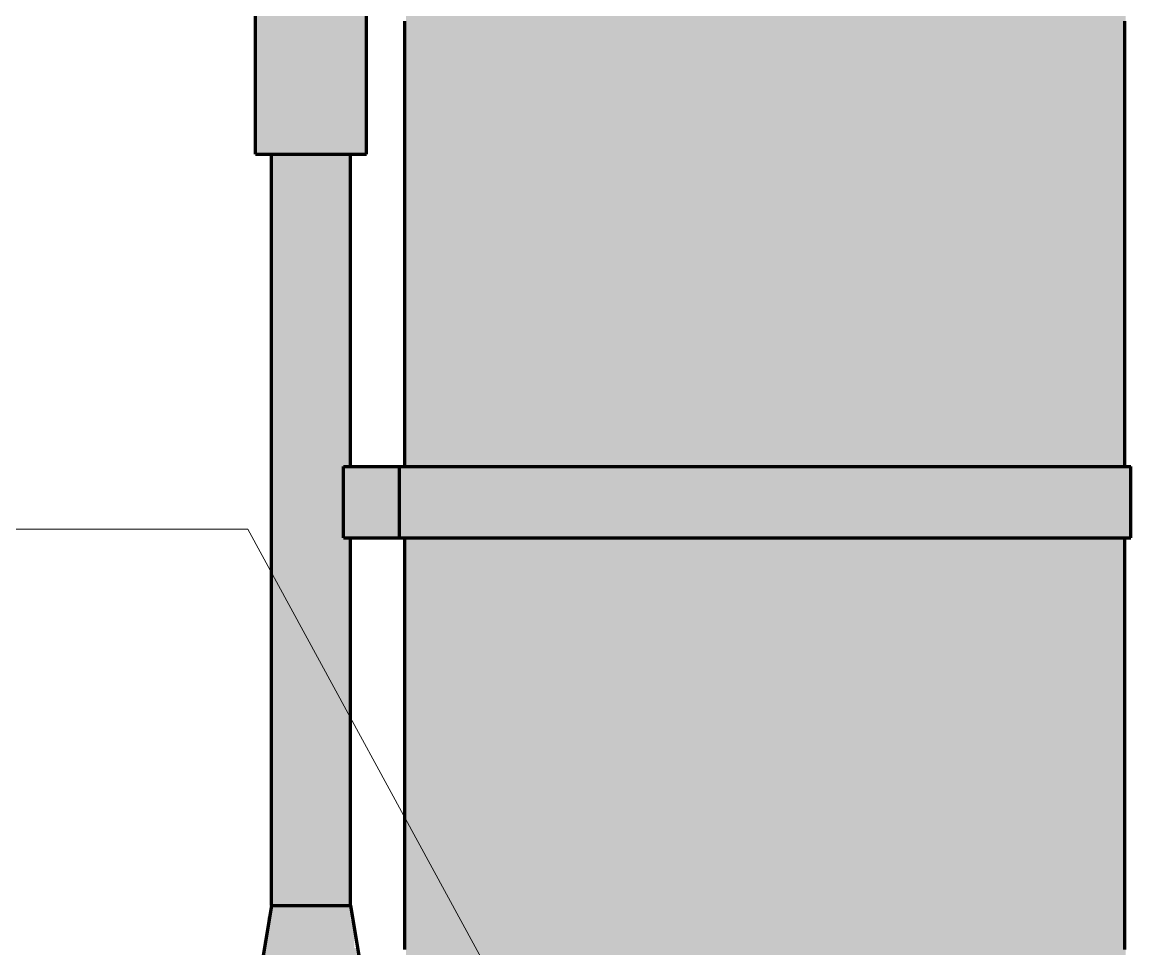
# Model space of a CAD drawing. Header units: millimetres. Extents: x 0 to 420, y 0 to 297.
# Drawn here: x 75.6 to 103.63, y 191.5 to 214.94 of the extents above; entities that cross this region are included whole.
import ezdxf

# ---------------------------------------------------------------- set-up
doc = ezdxf.new("R2010")
doc.units = ezdxf.units.MM
for name, color, linetype, lineweight in [('01-VISIBLE', 7, 'CONTINUOUS', 70), ('08-FINA', 5, 'CONTINUOUS', 18), ('13-GRAFICA', 30, 'CONTINUOUS', 18)]:
    doc.layers.add(name, color=color, linetype=linetype, lineweight=lineweight)

msp = doc.modelspace()

# ---------------------------------------------------------------- hatches: boundary and pattern name
at = {"layer": '13-GRAFICA', "true_color": 0xb21820}
h = msp.add_hatch(color=7, dxfattribs=at)
h.dxf.hatch_style = 1
h.paths.add_polyline_path([(103.499, 203.714), (103.399, 203.714), (103.399, 214.915), (85.299, 214.915), (85.299, 224.415), (85.399, 224.415), (85.399, 224.714), (85.499, 224.714), (85.499, 224.815), (103.299, 224.815), (103.399, 224.315), (103.499, 224.315)])
at = {"layer": '13-GRAFICA', "true_color": 0x202020}
h = msp.add_hatch(color=7, dxfattribs=at)
h.dxf.hatch_style = 1
h.paths.add_polyline_path([(81.499, 211.614), (81.499, 220.614), (84.299, 220.614), (84.299, 211.614)])
at = {"layer": '13-GRAFICA', "true_color": 0xffffff}
h = msp.add_hatch(color=7, dxfattribs=at)
h.dxf.hatch_style = 1
h.paths.add_polyline_path([(90.199, 203.714), (85.299, 203.714), (85.299, 214.915), (90.299, 214.915), (90.299, 203.714), (90.299, 201.915), (90.299, 191.514), (85.299, 191.514), (85.299, 201.915), (90.199, 201.915)])
h = msp.add_hatch(color=7, dxfattribs=at)
h.dxf.hatch_style = 1
h.paths.add_polyline_path([(92.199, 214.915), (92.199, 203.714), (90.299, 203.714), (90.299, 214.915)])
h = msp.add_hatch(color=7, dxfattribs=at)
h.dxf.hatch_style = 1
h.paths.add_polyline_path([(92.299, 214.915), (92.299, 203.714), (92.299, 201.915), (92.299, 191.514), (92.199, 191.514), (92.199, 201.915), (92.199, 203.714), (92.199, 214.915)])
h = msp.add_hatch(color=7, dxfattribs=at)
h.dxf.hatch_style = 1
h.paths.add_polyline_path([(94.299, 214.915), (94.299, 203.714), (92.299, 203.714), (92.299, 214.915)])
h = msp.add_hatch(color=7, dxfattribs=at)
h.dxf.hatch_style = 1
h.paths.add_polyline_path([(94.499, 214.915), (94.499, 203.714), (94.499, 201.915), (94.499, 191.514), (94.299, 191.514), (94.299, 201.915), (94.299, 203.714), (94.299, 214.915)])
h = msp.add_hatch(color=7, dxfattribs=at)
h.dxf.hatch_style = 1
h.paths.add_polyline_path([(96.499, 214.915), (96.499, 203.714), (94.499, 203.714), (94.499, 214.915)])
h = msp.add_hatch(color=7, dxfattribs=at)
h.dxf.hatch_style = 1
h.paths.add_polyline_path([(103.399, 214.915), (103.399, 203.714), (96.599, 203.714), (96.599, 201.915), (103.399, 201.915), (103.399, 191.514), (96.499, 191.514), (96.499, 201.915), (96.499, 203.714), (96.499, 214.915)])
at = {"layer": '13-GRAFICA', "true_color": 0x202020}
h = msp.add_hatch(color=7, dxfattribs=at)
h.dxf.hatch_style = 1
h.paths.add_polyline_path([(84.899, 186.814), (84.899, 186.614), (80.899, 186.614), (80.999, 187.514), (81.099, 187.514), (81.099, 188.114), (81.199, 188.114), (81.199, 188.714), (81.299, 188.714), (81.299, 189.314), (81.399, 189.314), (81.399, 189.915), (81.499, 189.915), (81.499, 190.514), (81.599, 190.514), (81.599, 191.114), (81.699, 191.114), (81.699, 191.714), (81.799, 191.714), (81.799, 192.314), (81.899, 192.314), (81.899, 211.614), (83.899, 211.614), (83.899, 203.714), (83.699, 203.714), (83.699, 201.915), (83.899, 201.915), (83.899, 192.214), (83.999, 192.214), (83.999, 191.514), (84.099, 191.514), (84.199, 190.214), (84.299, 190.214), (84.299, 189.614), (84.399, 189.614), (84.399, 189.014), (84.499, 189.014), (84.499, 188.415), (84.599, 188.415), (84.599, 187.814), (84.699, 187.814), (84.799, 186.814)])
h = msp.add_hatch(color=7, dxfattribs=at)
h.dxf.hatch_style = 1
h.paths.add_polyline_path([(90.199, 203.714), (90.199, 201.915), (83.699, 201.915), (83.699, 203.714)])
h = msp.add_hatch(color=7, dxfattribs=at)
h.dxf.hatch_style = 1
h.paths.add_polyline_path([(92.199, 203.714), (92.199, 201.915), (90.299, 201.915), (90.299, 203.714)])
h = msp.add_hatch(color=7, dxfattribs=at)
h.dxf.hatch_style = 1
h.paths.add_polyline_path([(94.299, 203.714), (94.299, 201.915), (92.299, 201.915), (92.299, 203.714)])
h = msp.add_hatch(color=7, dxfattribs=at)
h.dxf.hatch_style = 1
h.paths.add_polyline_path([(94.499, 203.714), (96.499, 203.714), (96.499, 201.915), (94.499, 201.915)])
h = msp.add_hatch(color=7, dxfattribs=at)
h.dxf.hatch_style = 1
h.paths.add_polyline_path([(103.599, 201.915), (96.599, 201.915), (96.599, 203.714), (103.599, 203.714)])
at = {"layer": '13-GRAFICA', "true_color": 0xffffff}
h = msp.add_hatch(color=7, dxfattribs=at)
h.dxf.hatch_style = 1
h.paths.add_polyline_path([(90.299, 191.514), (90.299, 201.915), (92.199, 201.915), (92.199, 191.514)])
h = msp.add_hatch(color=7, dxfattribs=at)
h.dxf.hatch_style = 1
h.paths.add_polyline_path([(92.299, 191.514), (92.299, 201.915), (94.299, 201.915), (94.299, 191.514)])
h = msp.add_hatch(color=7, dxfattribs=at)
h.dxf.hatch_style = 1
h.paths.add_polyline_path([(94.499, 191.514), (94.499, 201.915), (96.499, 201.915), (96.499, 191.514)])
at = {"layer": '13-GRAFICA', "true_color": 0xb21820}
h = msp.add_hatch(color=7, dxfattribs=at)
h.dxf.hatch_style = 1
h.paths.add_polyline_path([(103.399, 191.514), (103.399, 201.915), (103.499, 201.915), (103.499, 176.114), (103.399, 176.114), (103.399, 180.114), (101.799, 180.114), (101.799, 186.915), (101.799, 190.915), (101.799, 191.514)])
h = msp.add_hatch(color=7, dxfattribs=at)
h.dxf.hatch_style = 1
h.paths.add_polyline_path([(85.299, 191.214), (85.299, 191.514), (92.099, 191.514), (92.099, 191.214), (92.099, 186.614), (92.099, 180.114), (85.299, 180.114), (85.299, 185.714), (91.699, 185.714), (91.699, 191.214)])
h = msp.add_hatch(color=7, dxfattribs=at)
h.dxf.hatch_style = 1
h.paths.add_polyline_path([(96.699, 191.514), (96.699, 191.214), (92.099, 191.214), (92.099, 191.514)])
h = msp.add_hatch(color=7, dxfattribs=at)
h.dxf.hatch_style = 1
h.paths.add_polyline_path([(96.999, 191.514), (96.999, 190.915), (96.999, 186.915), (96.999, 180.114), (96.699, 180.114), (96.699, 186.614), (96.699, 191.214), (96.699, 191.514)])
h = msp.add_hatch(color=7, dxfattribs=at)
h.dxf.hatch_style = 1
h.paths.add_polyline_path([(101.799, 191.514), (101.799, 190.915), (96.999, 190.915), (96.999, 191.514)])

# ---------------------------------------------------------------- linework, layer by layer
at = {"layer": '01-VISIBLE'}
for p, q in [((81.499, 211.594), (81.499, 220.594)), ((84.299, 211.594), (84.299, 220.594)), ((85.269, 203.695), (85.269, 214.957)), ((103.479, 203.695), (103.479, 214.957)), ((81.899, 192.594), (81.899, 211.594)), ((83.899, 203.695), (83.899, 211.594)), ((83.724, 203.695), (85.138, 203.695)), ((83.724, 201.894), (83.724, 203.695)), ((85.138, 201.894), (85.138, 203.695)), ((103.629, 201.894), (103.629, 203.695)), ((83.724, 201.894), (85.138, 201.894)), ((83.899, 192.594), (83.899, 201.894)), ((85.269, 191.478), (85.269, 201.894)), ((103.479, 191.478), (103.479, 201.894)), ((81.899, 192.594), (80.899, 186.594)), ((83.899, 192.594), (84.899, 186.594))]:
    msp.add_line(p, q, dxfattribs=at)
for points in [[(81.499, 211.594), (81.549, 211.594), (81.599, 211.594), (81.649, 211.594), (81.699, 211.594), (81.749, 211.594), (81.799, 211.594), (81.849, 211.594), (81.899, 211.594), (81.949, 211.594), (81.999, 211.594), (82.049, 211.594), (82.099, 211.594), (82.149, 211.594), (82.199, 211.594), (82.249, 211.594), (82.299, 211.594), (82.349, 211.594), (82.399, 211.594), (82.449, 211.594), (82.499, 211.594), (82.549, 211.594), (82.599, 211.594), (82.649, 211.594), (82.699, 211.594), (82.749, 211.594), (82.799, 211.594), (82.849, 211.594), (82.899, 211.594), (82.949, 211.594), (82.999, 211.594), (83.049, 211.594), (83.099, 211.594), (83.149, 211.594), (83.199, 211.594), (83.249, 211.594), (83.299, 211.594), (83.349, 211.594), (83.399, 211.594), (83.449, 211.594), (83.499, 211.594), (83.549, 211.594), (83.599, 211.594), (83.649, 211.594), (83.699, 211.594), (83.749, 211.594), (83.799, 211.594), (83.849, 211.594), (83.899, 211.594), (83.949, 211.594), (83.999, 211.594), (84.049, 211.594), (84.099, 211.594), (84.149, 211.594), (84.199, 211.594), (84.249, 211.594), (84.299, 211.594)], [(85.138, 203.695), (85.189, 203.695), (85.239, 203.695), (85.289, 203.695), (85.339, 203.695), (85.389, 203.695), (85.439, 203.695), (85.489, 203.695), (85.539, 203.695), (85.589, 203.695), (85.64, 203.695), (85.69, 203.695), (85.74, 203.695), (85.79, 203.695), (85.84, 203.695), (85.89, 203.695), (85.94, 203.695), (85.99, 203.695), (86.04, 203.695), (86.091, 203.695), (86.141, 203.695), (86.191, 203.695), (86.241, 203.695), (86.291, 203.695), (86.341, 203.695), (86.391, 203.695), (86.441, 203.695), (86.491, 203.695), (86.542, 203.695), (86.592, 203.695), (86.642, 203.695), (86.692, 203.695), (86.742, 203.695), (86.792, 203.695), (86.842, 203.695), (86.892, 203.695), (86.942, 203.695), (86.993, 203.695), (87.043, 203.695), (87.093, 203.695), (87.143, 203.695), (87.193, 203.695), (87.243, 203.695), (87.293, 203.695), (87.343, 203.695), (87.393, 203.695), (87.444, 203.695), (87.494, 203.695), (87.544, 203.695), (87.594, 203.695), (87.644, 203.695), (87.694, 203.695), (87.744, 203.695), (87.794, 203.695), (87.844, 203.695), (87.895, 203.695), (87.945, 203.695), (87.995, 203.695), (88.045, 203.695), (88.095, 203.695), (88.145, 203.695), (88.195, 203.695), (88.245, 203.695), (88.295, 203.695), (88.345, 203.695), (88.396, 203.695), (88.446, 203.695), (88.496, 203.695), (88.546, 203.695), (88.596, 203.695), (88.646, 203.695), (88.696, 203.695), (88.746, 203.695), (88.796, 203.695), (88.847, 203.695), (88.897, 203.695), (88.947, 203.695), (88.997, 203.695), (89.047, 203.695), (89.097, 203.695), (89.147, 203.695), (89.197, 203.695), (89.247, 203.695), (89.298, 203.695), (89.348, 203.695), (89.398, 203.695), (89.448, 203.695), (89.498, 203.695), (89.548, 203.695), (89.598, 203.695), (89.648, 203.695), (89.698, 203.695), (89.749, 203.695), (89.799, 203.695), (89.849, 203.695), (89.899, 203.695), (89.949, 203.695), (89.999, 203.695), (90.049, 203.695), (90.099, 203.695), (90.149, 203.695), (90.2, 203.695), (90.25, 203.695), (90.3, 203.695), (90.35, 203.695), (90.4, 203.695), (90.45, 203.695), (90.5, 203.695), (90.55, 203.695), (90.6, 203.695), (90.651, 203.695), (90.701, 203.695), (90.751, 203.695), (90.801, 203.695), (90.851, 203.695), (90.901, 203.695), (90.951, 203.695), (91.001, 203.695), (91.051, 203.695), (91.102, 203.695), (91.152, 203.695), (91.202, 203.695), (91.252, 203.695), (91.302, 203.695), (91.352, 203.695), (91.402, 203.695), (91.452, 203.695), (91.502, 203.695), (91.553, 203.695), (91.603, 203.695), (91.653, 203.695), (91.703, 203.695), (91.753, 203.695), (91.803, 203.695), (91.853, 203.695), (91.903, 203.695), (91.953, 203.695), (92.004, 203.695), (92.054, 203.695), (92.104, 203.695), (92.154, 203.695), (92.204, 203.695), (92.254, 203.695), (92.304, 203.695), (92.354, 203.695), (92.404, 203.695), (92.455, 203.695), (92.505, 203.695), (92.555, 203.695), (92.605, 203.695), (92.655, 203.695), (92.705, 203.695), (92.755, 203.695), (92.805, 203.695), (92.855, 203.695), (92.905, 203.695), (92.956, 203.695), (93.006, 203.695), (93.056, 203.695), (93.106, 203.695), (93.156, 203.695), (93.206, 203.695), (93.256, 203.695), (93.306, 203.695), (93.356, 203.695), (93.407, 203.695), (93.457, 203.695), (93.507, 203.695), (93.557, 203.695), (93.607, 203.695), (93.657, 203.695), (93.707, 203.695), (93.757, 203.695), (93.807, 203.695), (93.858, 203.695), (93.908, 203.695), (93.958, 203.695), (94.008, 203.695), (94.058, 203.695), (94.108, 203.695), (94.158, 203.695), (94.208, 203.695), (94.258, 203.695), (94.309, 203.695), (94.359, 203.695), (94.409, 203.695), (94.459, 203.695), (94.509, 203.695), (94.559, 203.695), (94.609, 203.695), (94.659, 203.695), (94.709, 203.695), (94.76, 203.695), (94.81, 203.695), (94.86, 203.695), (94.91, 203.695), (94.96, 203.695), (95.01, 203.695), (95.06, 203.695), (95.11, 203.695), (95.16, 203.695), (95.211, 203.695), (95.261, 203.695), (95.311, 203.695), (95.361, 203.695), (95.411, 203.695), (95.461, 203.695), (95.511, 203.695), (95.561, 203.695), (95.611, 203.695), (95.662, 203.695), (95.712, 203.695), (95.762, 203.695), (95.812, 203.695), (95.862, 203.695), (95.912, 203.695), (95.962, 203.695), (96.012, 203.695), (96.062, 203.695), (96.113, 203.695), (96.163, 203.695), (96.213, 203.695), (96.263, 203.695), (96.313, 203.695), (96.363, 203.695), (96.413, 203.695), (96.463, 203.695), (96.513, 203.695), (96.564, 203.695), (96.614, 203.695), (96.664, 203.695), (96.714, 203.695), (96.764, 203.695), (96.814, 203.695), (96.864, 203.695), (96.914, 203.695), (96.964, 203.695), (97.015, 203.695), (97.065, 203.695), (97.115, 203.695), (97.165, 203.695), (97.215, 203.695), (97.265, 203.695), (97.315, 203.695), (97.365, 203.695), (97.415, 203.695), (97.465, 203.695), (97.516, 203.695), (97.566, 203.695), (97.616, 203.695), (97.666, 203.695), (97.716, 203.695), (97.766, 203.695), (97.816, 203.695), (97.866, 203.695), (97.916, 203.695), (97.967, 203.695), (98.017, 203.695), (98.067, 203.695), (98.117, 203.695), (98.167, 203.695), (98.217, 203.695), (98.267, 203.695), (98.317, 203.695), (98.367, 203.695), (98.418, 203.695), (98.468, 203.695), (98.518, 203.695), (98.568, 203.695), (98.618, 203.695), (98.668, 203.695), (98.718, 203.695), (98.768, 203.695), (98.818, 203.695), (98.869, 203.695), (98.919, 203.695), (98.969, 203.695), (99.019, 203.695), (99.069, 203.695), (99.119, 203.695), (99.169, 203.695), (99.219, 203.695), (99.269, 203.695), (99.32, 203.695), (99.37, 203.695), (99.42, 203.695), (99.47, 203.695), (99.52, 203.695), (99.57, 203.695), (99.62, 203.695), (99.67, 203.695), (99.72, 203.695), (99.771, 203.695), (99.821, 203.695), (99.871, 203.695), (99.921, 203.695), (99.971, 203.695), (100.021, 203.695), (100.071, 203.695), (100.121, 203.695), (100.171, 203.695), (100.222, 203.695), (100.272, 203.695), (100.322, 203.695), (100.372, 203.695), (100.422, 203.695), (100.472, 203.695), (100.522, 203.695), (100.572, 203.695), (100.622, 203.695), (100.673, 203.695), (100.723, 203.695), (100.773, 203.695), (100.823, 203.695), (100.873, 203.695), (100.923, 203.695), (100.973, 203.695), (101.023, 203.695), (101.073, 203.695), (101.124, 203.695), (101.174, 203.695), (101.224, 203.695), (101.274, 203.695), (101.324, 203.695), (101.374, 203.695), (101.424, 203.695), (101.474, 203.695), (101.524, 203.695), (101.574, 203.695), (101.625, 203.695), (101.675, 203.695), (101.725, 203.695), (101.775, 203.695), (101.825, 203.695), (101.875, 203.695), (101.925, 203.695), (101.975, 203.695), (102.025, 203.695), (102.076, 203.695), (102.126, 203.695), (102.176, 203.695), (102.226, 203.695), (102.276, 203.695), (102.326, 203.695), (102.376, 203.695), (102.426, 203.695), (102.476, 203.695), (102.527, 203.695), (102.577, 203.695), (102.627, 203.695), (102.677, 203.695), (102.727, 203.695), (102.777, 203.695), (102.827, 203.695), (102.877, 203.695), (102.927, 203.695), (102.978, 203.695), (103.028, 203.695), (103.078, 203.695), (103.128, 203.695), (103.178, 203.695), (103.228, 203.695), (103.278, 203.695), (103.328, 203.695), (103.378, 203.695), (103.429, 203.695), (103.479, 203.695), (103.529, 203.695), (103.579, 203.695), (103.629, 203.695)], [(85.138, 201.894), (85.189, 201.894), (85.239, 201.894), (85.289, 201.894), (85.339, 201.894), (85.389, 201.894), (85.439, 201.894), (85.489, 201.894), (85.539, 201.894), (85.589, 201.894), (85.64, 201.894), (85.69, 201.894), (85.74, 201.894), (85.79, 201.894), (85.84, 201.894), (85.89, 201.894), (85.94, 201.894), (85.99, 201.894), (86.04, 201.894), (86.091, 201.894), (86.141, 201.894), (86.191, 201.894), (86.241, 201.894), (86.291, 201.894), (86.341, 201.894), (86.391, 201.894), (86.441, 201.894), (86.491, 201.894), (86.542, 201.894), (86.592, 201.894), (86.642, 201.894), (86.692, 201.894), (86.742, 201.894), (86.792, 201.894), (86.842, 201.894), (86.892, 201.894), (86.942, 201.894), (86.993, 201.894), (87.043, 201.894), (87.093, 201.894), (87.143, 201.894), (87.193, 201.894), (87.243, 201.894), (87.293, 201.894), (87.343, 201.894), (87.393, 201.894), (87.444, 201.894), (87.494, 201.894), (87.544, 201.894), (87.594, 201.894), (87.644, 201.894), (87.694, 201.894), (87.744, 201.894), (87.794, 201.894), (87.844, 201.894), (87.895, 201.894), (87.945, 201.894), (87.995, 201.894), (88.045, 201.894), (88.095, 201.894), (88.145, 201.894), (88.195, 201.894), (88.245, 201.894), (88.295, 201.894), (88.345, 201.894), (88.396, 201.894), (88.446, 201.894), (88.496, 201.894), (88.546, 201.894), (88.596, 201.894), (88.646, 201.894), (88.696, 201.894), (88.746, 201.894), (88.796, 201.894), (88.847, 201.894), (88.897, 201.894), (88.947, 201.894), (88.997, 201.894), (89.047, 201.894), (89.097, 201.894), (89.147, 201.894), (89.197, 201.894), (89.247, 201.894), (89.298, 201.894), (89.348, 201.894), (89.398, 201.894), (89.448, 201.894), (89.498, 201.894), (89.548, 201.894), (89.598, 201.894), (89.648, 201.894), (89.698, 201.894), (89.749, 201.894), (89.799, 201.894), (89.849, 201.894), (89.899, 201.894), (89.949, 201.894), (89.999, 201.894), (90.049, 201.894), (90.099, 201.894), (90.149, 201.894), (90.2, 201.894), (90.25, 201.894), (90.3, 201.894), (90.35, 201.894), (90.4, 201.894), (90.45, 201.894), (90.5, 201.894), (90.55, 201.894), (90.6, 201.894), (90.651, 201.894), (90.701, 201.894), (90.751, 201.894), (90.801, 201.894), (90.851, 201.894), (90.901, 201.894), (90.951, 201.894), (91.001, 201.894), (91.051, 201.894), (91.102, 201.894), (91.152, 201.894), (91.202, 201.894), (91.252, 201.894), (91.302, 201.894), (91.352, 201.894), (91.402, 201.894), (91.452, 201.894), (91.502, 201.894), (91.553, 201.894), (91.603, 201.894), (91.653, 201.894), (91.703, 201.894), (91.753, 201.894), (91.803, 201.894), (91.853, 201.894), (91.903, 201.894), (91.953, 201.894), (92.004, 201.894), (92.054, 201.894), (92.104, 201.894), (92.154, 201.894), (92.204, 201.894), (92.254, 201.894), (92.304, 201.894), (92.354, 201.894), (92.404, 201.894), (92.455, 201.894), (92.505, 201.894), (92.555, 201.894), (92.605, 201.894), (92.655, 201.894), (92.705, 201.894), (92.755, 201.894), (92.805, 201.894), (92.855, 201.894), (92.905, 201.894), (92.956, 201.894), (93.006, 201.894), (93.056, 201.894), (93.106, 201.894), (93.156, 201.894), (93.206, 201.894), (93.256, 201.894), (93.306, 201.894), (93.356, 201.894), (93.407, 201.894), (93.457, 201.894), (93.507, 201.894), (93.557, 201.894), (93.607, 201.894), (93.657, 201.894), (93.707, 201.894), (93.757, 201.894), (93.807, 201.894), (93.858, 201.894), (93.908, 201.894), (93.958, 201.894), (94.008, 201.894), (94.058, 201.894), (94.108, 201.894), (94.158, 201.894), (94.208, 201.894), (94.258, 201.894), (94.309, 201.894), (94.359, 201.894), (94.409, 201.894), (94.459, 201.894), (94.509, 201.894), (94.559, 201.894), (94.609, 201.894), (94.659, 201.894), (94.709, 201.894), (94.76, 201.894), (94.81, 201.894), (94.86, 201.894), (94.91, 201.894), (94.96, 201.894), (95.01, 201.894), (95.06, 201.894), (95.11, 201.894), (95.16, 201.894), (95.211, 201.894), (95.261, 201.894), (95.311, 201.894), (95.361, 201.894), (95.411, 201.894), (95.461, 201.894), (95.511, 201.894), (95.561, 201.894), (95.611, 201.894), (95.662, 201.894), (95.712, 201.894), (95.762, 201.894), (95.812, 201.894), (95.862, 201.894), (95.912, 201.894), (95.962, 201.894), (96.012, 201.894), (96.062, 201.894), (96.113, 201.894), (96.163, 201.894), (96.213, 201.894), (96.263, 201.894), (96.313, 201.894), (96.363, 201.894), (96.413, 201.894), (96.463, 201.894), (96.513, 201.894), (96.564, 201.894), (96.614, 201.894), (96.664, 201.894), (96.714, 201.894), (96.764, 201.894), (96.814, 201.894), (96.864, 201.894), (96.914, 201.894), (96.964, 201.894), (97.015, 201.894), (97.065, 201.894), (97.115, 201.894), (97.165, 201.894), (97.215, 201.894), (97.265, 201.894), (97.315, 201.894), (97.365, 201.894), (97.415, 201.894), (97.465, 201.894), (97.516, 201.894), (97.566, 201.894), (97.616, 201.894), (97.666, 201.894), (97.716, 201.894), (97.766, 201.894), (97.816, 201.894), (97.866, 201.894), (97.916, 201.894), (97.967, 201.894), (98.017, 201.894), (98.067, 201.894), (98.117, 201.894), (98.167, 201.894), (98.217, 201.894), (98.267, 201.894), (98.317, 201.894), (98.367, 201.894), (98.418, 201.894), (98.468, 201.894), (98.518, 201.894), (98.568, 201.894), (98.618, 201.894), (98.668, 201.894), (98.718, 201.894), (98.768, 201.894), (98.818, 201.894), (98.869, 201.894), (98.919, 201.894), (98.969, 201.894), (99.019, 201.894), (99.069, 201.894), (99.119, 201.894), (99.169, 201.894), (99.219, 201.894), (99.269, 201.894), (99.32, 201.894), (99.37, 201.894), (99.42, 201.894), (99.47, 201.894), (99.52, 201.894), (99.57, 201.894), (99.62, 201.894), (99.67, 201.894), (99.72, 201.894), (99.771, 201.894), (99.821, 201.894), (99.871, 201.894), (99.921, 201.894), (99.971, 201.894), (100.021, 201.894), (100.071, 201.894), (100.121, 201.894), (100.171, 201.894), (100.222, 201.894), (100.272, 201.894), (100.322, 201.894), (100.372, 201.894), (100.422, 201.894), (100.472, 201.894), (100.522, 201.894), (100.572, 201.894), (100.622, 201.894), (100.673, 201.894), (100.723, 201.894), (100.773, 201.894), (100.823, 201.894), (100.873, 201.894), (100.923, 201.894), (100.973, 201.894), (101.023, 201.894), (101.073, 201.894), (101.124, 201.894), (101.174, 201.894), (101.224, 201.894), (101.274, 201.894), (101.324, 201.894), (101.374, 201.894), (101.424, 201.894), (101.474, 201.894), (101.524, 201.894), (101.574, 201.894), (101.625, 201.894), (101.675, 201.894), (101.725, 201.894), (101.775, 201.894), (101.825, 201.894), (101.875, 201.894), (101.925, 201.894), (101.975, 201.894), (102.025, 201.894), (102.076, 201.894), (102.126, 201.894), (102.176, 201.894), (102.226, 201.894), (102.276, 201.894), (102.326, 201.894), (102.376, 201.894), (102.426, 201.894), (102.476, 201.894), (102.527, 201.894), (102.577, 201.894), (102.627, 201.894), (102.677, 201.894), (102.727, 201.894), (102.777, 201.894), (102.827, 201.894), (102.877, 201.894), (102.927, 201.894), (102.978, 201.894), (103.028, 201.894), (103.078, 201.894), (103.128, 201.894), (103.178, 201.894), (103.228, 201.894), (103.278, 201.894), (103.328, 201.894), (103.378, 201.894), (103.429, 201.894), (103.479, 201.894), (103.529, 201.894), (103.579, 201.894), (103.629, 201.894)], [(81.899, 192.594), (81.949, 192.594), (81.999, 192.594), (82.049, 192.594), (82.099, 192.594), (82.149, 192.594), (82.199, 192.594), (82.249, 192.594), (82.299, 192.594), (82.349, 192.594), (82.399, 192.594), (82.449, 192.594), (82.499, 192.594), (82.549, 192.594), (82.599, 192.594), (82.649, 192.594), (82.699, 192.594), (82.749, 192.594), (82.799, 192.594), (82.849, 192.594), (82.899, 192.594), (82.949, 192.594), (82.999, 192.594), (83.049, 192.594), (83.099, 192.594), (83.149, 192.594), (83.199, 192.594), (83.249, 192.594), (83.299, 192.594), (83.349, 192.594), (83.399, 192.594), (83.449, 192.594), (83.499, 192.594), (83.549, 192.594), (83.599, 192.594), (83.649, 192.594), (83.699, 192.594), (83.749, 192.594), (83.799, 192.594), (83.849, 192.594), (83.899, 192.594)]]:
    msp.add_lwpolyline(points, dxfattribs=at)
at = {"layer": '08-FINA'}
for p, q in [((81.299, 202.114), (36.947, 202.114)), ((94.374, 178.114), (81.299, 202.114))]:
    msp.add_line(p, q, dxfattribs=at)

doc.saveas('drawing.dxf')
